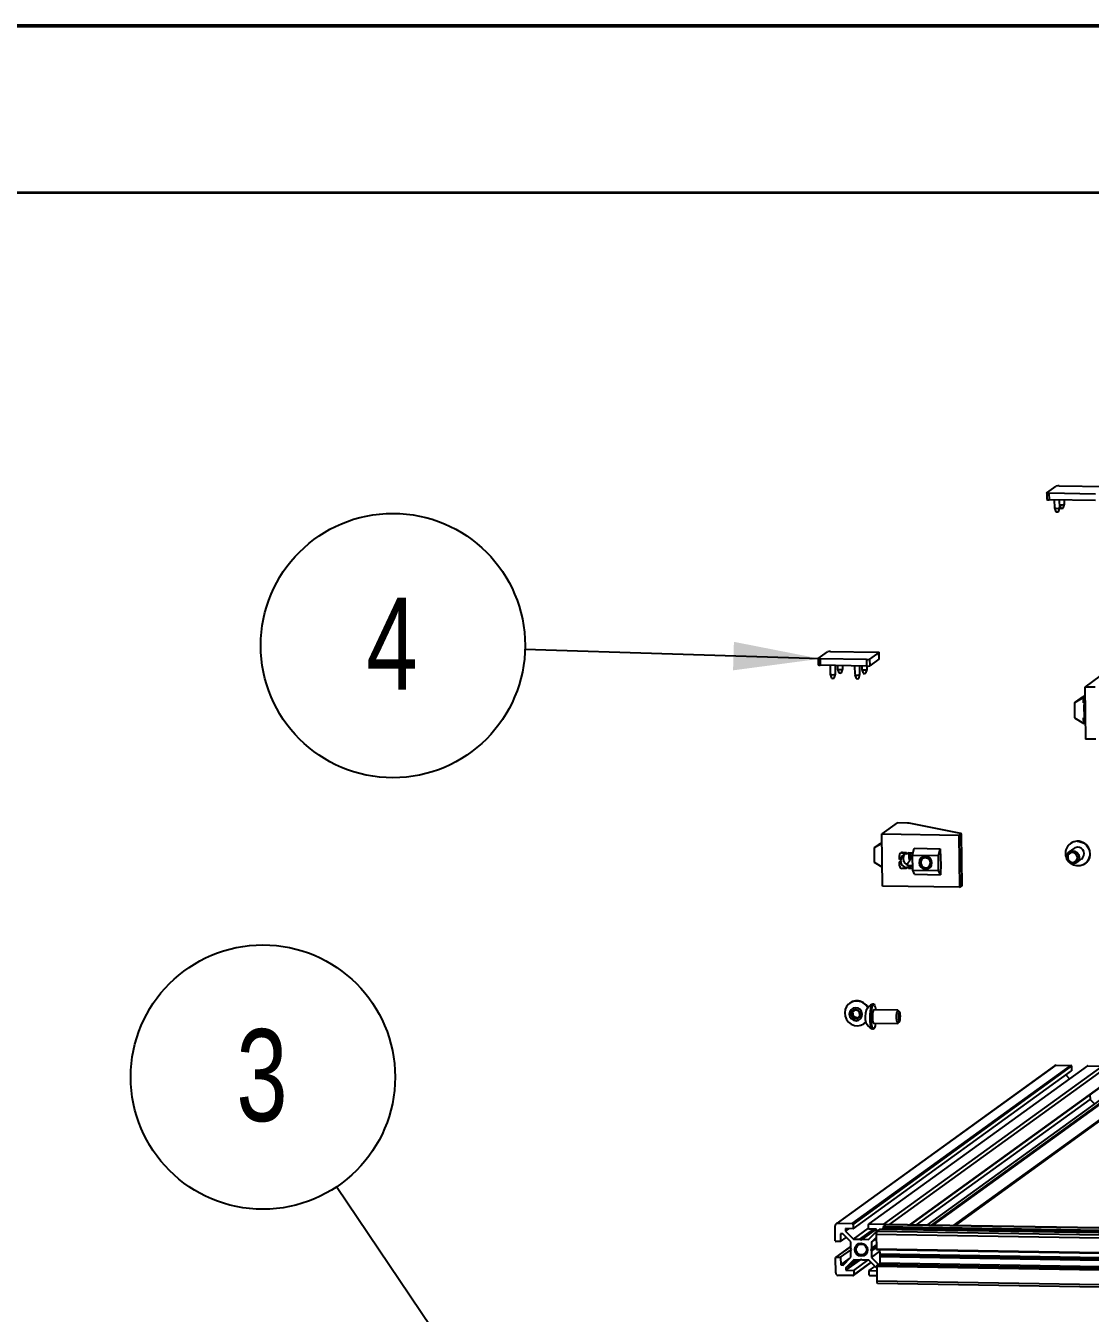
# Model space of a CAD drawing. Header units: millimetres. Extents: x 0 to 279, y 0 to 216.
# Drawn here: x 97.44 to 137.97, y 166.9 to 215.9 of the extents above; entities that cross this region are included whole.
import ezdxf

# ---------------------------------------------------------------- set-up
doc = ezdxf.new("R2010")
doc.units = ezdxf.units.MM
doc.layers.add('PAGE_BORDER', color=7, linetype='Continuous')
doc.layers.add('TITLE_BLOCK_BORDER', color=7, linetype='Continuous')
doc.styles.add('SLDTEXTSTYLE0', font='TXT', dxfattribs={"width": 0.75})
doc.dimstyles.new('SLDDIMSTYLE0', dxfattribs={"dimtxt": 0.18, "dimasz": 3.302, "dimexe": 0, "dimexo": 0.0625, "dimgap": 0, "dimtad": 0, "dimtih": 1, "dimtoh": 1, "dimdec": 0, "dimrnd": 1e-09, "dimzin": 0, "dimdsep": 46, "dimtxsty": 'Standard', "dimsah": 1, "dimcen": 0.09, "dimadec": 0, "dimazin": 0, "dimtfac": 3.302, "dimtdec": 0, "dimtofl": 0, "dimtmove": 0, "dimatfit": 3, "dimfxl": 1, "dimfrac": 2, "dimtolj": 1, "dimtzin": 0, "dimarcsym": 0})

# ---------------------------------------------------------------- blocks, each defined once
blk = doc.blocks.new('SW_NOTE_1')
at = {"layer": 'TITLE_BLOCK_BORDER', "color": 0}
blk.add_circle((-2.808, 4.174), 5.031, dxfattribs=at)
at = {"layer": 'TITLE_BLOCK_BORDER', "color": 0, "insert": (-2.844, 5.997), "char_height": 3.5, "attachment_point": 2, "style": 'SLDTEXTSTYLE0'}
blk.add_mtext('3', dxfattribs=at)
blk = doc.blocks.new('SW_NOTE_15')
at = {"layer": 'TITLE_BLOCK_BORDER', "color": 0}
blk.add_circle((-5.028, 0.156), 5.031, dxfattribs=at)
at = {"layer": 'TITLE_BLOCK_BORDER', "color": 0, "insert": (-5.063, 1.98), "char_height": 3.5, "attachment_point": 2, "style": 'SLDTEXTSTYLE0'}
blk.add_mtext('4', dxfattribs=at)

msp = doc.modelspace()

# ---------------------------------------------------------------- linework, layer by layer
at = {"color": 7, "linetype": 'Continuous', "lineweight": 50}
msp.add_line((0, 215.9), (279.4, 215.9), dxfattribs=at)
at = {"color": 7, "linetype": 'Continuous', "lineweight": 25}
for p, q in [((136.314, 198.119), (136.317, 197.872)), ((136.316, 198.122), (136.668, 198.377)), ((138.159, 198.078), (136.394, 198.106)), ((136.394, 198.106), (136.397, 197.859)), ((136.785, 198.389), (138.551, 198.361)), ((138.162, 197.831), (136.397, 197.859)), ((136.597, 197.856), (136.601, 197.553)), ((136.601, 197.552), (136.653, 197.405)), ((136.753, 197.406), (136.801, 197.555)), ((136.801, 197.555), (136.797, 197.853)), ((136.8, 197.65), (136.839, 197.539)), ((136.938, 197.54), (136.987, 197.689)), ((136.987, 197.69), (136.985, 197.85)), ((127.606, 191.824), (127.958, 192.079)), ((128.076, 192.092), (129.841, 192.063)), ((127.604, 191.822), (127.607, 191.574)), ((129.449, 191.78), (127.684, 191.809)), ((127.684, 191.809), (127.687, 191.561)), ((129.449, 191.78), (129.452, 191.533)), ((129.919, 192.048), (129.567, 191.793)), ((129.567, 191.793), (129.57, 191.545)), ((129.922, 191.8), (129.57, 191.545)), ((129.919, 192.048), (129.922, 191.8)), ((129.924, 191.803), (129.921, 192.051)), ((129.452, 191.533), (127.687, 191.561)), ((128.063, 191.555), (128.068, 191.22)), ((128.068, 191.219), (128.119, 191.071)), ((128.219, 191.073), (128.267, 191.221)), ((128.268, 191.222), (128.263, 191.552)), ((128.34, 191.551), (128.342, 191.418)), ((128.342, 191.417), (128.393, 191.27)), ((128.493, 191.271), (128.541, 191.42)), ((128.542, 191.42), (128.54, 191.548)), ((128.995, 191.54), (128.999, 191.205)), ((128.999, 191.204), (129.051, 191.056)), ((129.151, 191.058), (129.199, 191.206)), ((129.199, 191.207), (129.195, 191.537)), ((129.271, 191.536), (129.273, 191.403)), ((129.273, 191.402), (129.325, 191.255)), ((129.425, 191.256), (129.473, 191.405)), ((129.473, 191.405), (129.472, 191.533)), ((138.344, 191.156), (137.757, 190.731)), ((138.157, 190.725), (137.757, 190.731)), ((137.757, 190.731), (137.781, 188.752)), ((137.704, 190.338), (137.363, 190.136)), ((137.363, 190.136), (137.559, 190.278)), ((137.363, 190.136), (137.37, 189.562)), ((137.761, 190.398), (137.559, 190.278)), ((137.704, 190.338), (137.761, 190.38)), ((137.706, 190.131), (137.704, 190.338)), ((137.706, 190.131), (137.764, 190.172)), ((137.764, 190.13), (137.706, 190.131)), ((137.726, 190.053), (137.733, 189.518)), ((137.764, 190.11), (137.732, 190.087)), ((137.37, 189.562), (137.716, 189.349)), ((137.714, 189.557), (137.733, 189.556)), ((137.716, 189.349), (137.714, 189.557)), ((137.716, 189.349), (137.773, 189.39)), ((137.738, 189.492), (137.772, 189.492)), ((138.182, 188.745), (137.781, 188.752)), ((130.613, 185.566), (130.026, 185.141)), ((131.013, 185.559), (130.613, 185.566)), ((133.032, 185.162), (131.077, 185.554)), ((129.749, 184.631), (130.03, 184.797)), ((129.945, 184.772), (129.749, 184.631)), ((129.945, 184.772), (130.029, 184.823)), ((130.05, 183.161), (130.026, 185.141)), ((130.026, 185.141), (132.967, 185.094)), ((132.967, 185.094), (133.047, 185.152)), ((132.967, 185.094), (132.992, 183.114)), ((133.047, 185.152), (133.072, 183.172)), ((133.074, 183.175), (133.049, 185.155)), ((137.217, 184.783), (137.209, 184.777)), ((129.757, 184.057), (129.749, 184.631)), ((130.704, 184.176), (130.702, 184.324)), ((130.761, 184.418), (130.742, 184.404)), ((130.799, 184.421), (130.819, 184.436)), ((130.799, 184.421), (130.946, 184.419)), ((130.819, 184.436), (130.966, 184.433)), ((130.946, 184.419), (130.966, 184.433)), ((130.946, 184.419), (130.947, 184.38)), ((130.947, 184.38), (130.966, 184.394)), ((130.966, 184.433), (130.966, 184.394)), ((131.044, 184.418), (131.064, 184.432)), ((131.045, 184.378), (131.044, 184.418)), ((131.044, 184.418), (131.191, 184.415)), ((131.064, 184.432), (131.211, 184.429)), ((131.068, 184.353), (131.116, 184.352)), ((131.085, 184.238), (131.108, 184.228)), ((131.191, 184.415), (131.211, 184.429)), ((131.201, 184.34), (131.267, 184.597)), ((131.201, 184.34), (132.182, 184.324)), ((131.209, 183.766), (131.201, 184.34)), ((131.211, 184.429), (131.224, 184.428)), ((131.267, 184.597), (132.248, 184.582)), ((132.182, 184.324), (132.248, 184.582)), ((132.189, 183.75), (132.182, 184.324)), ((132.248, 184.582), (132.251, 184.374)), ((132.25, 184.385), (132.266, 184.385)), ((132.251, 184.374), (132.266, 184.385)), ((132.266, 184.385), (132.273, 183.811)), ((137.341, 184.594), (137.157, 184.461)), ((130.041, 183.881), (129.757, 184.057)), ((130.743, 184.175), (130.704, 184.176)), ((130.705, 184.077), (130.725, 184.091)), ((130.707, 183.928), (130.705, 184.077)), ((130.705, 184.077), (130.744, 184.076)), ((130.725, 184.091), (130.764, 184.09)), ((130.743, 184.175), (130.763, 184.189)), ((130.744, 184.076), (130.764, 184.09)), ((130.954, 183.825), (130.807, 183.828)), ((130.953, 183.865), (130.973, 183.879)), ((130.953, 183.865), (130.954, 183.825)), ((130.954, 183.825), (130.973, 183.839)), ((130.973, 183.879), (130.973, 183.839)), ((131.051, 183.863), (131.071, 183.877)), ((131.052, 183.824), (131.051, 183.863)), ((131.199, 183.821), (131.052, 183.824)), ((131.208, 183.822), (131.199, 183.821)), ((131.209, 183.766), (132.189, 183.75)), ((131.28, 183.608), (131.209, 183.766)), ((132.26, 183.592), (132.189, 183.75)), ((132.273, 183.811), (132.258, 183.8)), ((132.258, 183.8), (132.26, 183.592)), ((137.45, 184.056), (137.634, 184.189)), ((137.766, 184.007), (137.774, 184.013)), ((131.28, 183.608), (132.26, 183.592)), ((132.992, 183.114), (130.05, 183.161)), ((132.992, 183.114), (133.072, 183.172)), ((128.813, 178.705), (128.805, 178.7)), ((128.915, 178.372), (128.878, 178.345)), ((129.011, 178.45), (128.915, 178.372)), ((128.915, 178.372), (128.945, 178.203)), ((129.727, 178.67), (129.686, 178.67)), ((130.645, 178.43), (129.723, 178.445)), ((130.71, 178.365), (130.654, 178.425)), ((128.945, 178.203), (128.907, 178.175)), ((128.945, 178.203), (129.104, 178.139)), ((129.361, 177.93), (129.369, 177.936)), ((129.369, 177.936), (129.422, 177.98)), ((129.715, 177.945), (130.637, 177.93)), ((130.646, 177.935), (130.704, 177.993)), ((129.671, 177.72), (129.711, 177.72)), ((136.609, 176.321), (128.291, 170.306)), ((128.348, 170.324), (136.667, 176.338)), ((128.907, 170.315), (137.226, 176.329)), ((128.937, 170.285), (137.255, 176.299)), ((128.939, 170.116), (137.257, 176.131)), ((137.856, 176.314), (129.537, 170.299)), ((129.554, 170.304), (137.873, 176.319)), ((130.113, 170.295), (138.432, 176.31)), ((136.667, 176.338), (137.226, 176.329)), ((137.036, 175.971), (137.18, 175.825)), ((137.255, 176.299), (137.257, 176.131)), ((137.873, 176.319), (138.432, 176.31)), ((131.119, 170.266), (138.526, 175.622)), ((131.353, 170.262), (137.957, 175.037)), ((131.754, 170.256), (138.35, 175.025)), ((137.955, 175.209), (137.957, 175.037)), ((137.957, 175.037), (138.128, 174.865)), ((132.83, 170.238), (138.514, 174.348)), ((128.259, 169.662), (128.252, 170.226)), ((128.348, 170.324), (128.907, 170.315)), ((128.939, 170.116), (128.645, 170.121)), ((128.645, 170.121), (128.646, 170.028)), ((128.646, 170.028), (128.772, 170.119)), ((128.646, 170.028), (128.95, 169.72)), ((128.937, 170.285), (128.939, 170.116)), ((128.95, 169.72), (129.527, 170.138)), ((129.187, 169.717), (129.723, 170.104)), ((129.239, 169.686), (129.814, 170.102)), ((129.289, 169.715), (129.822, 170.1)), ((129.528, 170.107), (129.525, 170.275)), ((129.822, 170.102), (129.528, 170.107)), ((129.554, 170.304), (130.113, 170.295)), ((129.823, 170.009), (129.822, 170.102)), ((129.951, 170.106), (129.84, 170.025)), ((129.84, 170.025), (171.514, 169.356)), ((129.951, 170.106), (171.626, 169.437)), ((129.952, 170.106), (129.951, 170.106)), ((171.627, 169.437), (129.952, 170.106)), ((130.075, 170.165), (171.75, 169.496)), ((130.075, 170.165), (130.076, 170.104)), ((130.192, 170.28), (130.08, 170.199)), ((130.08, 170.199), (171.755, 169.53)), ((130.195, 170.281), (130.192, 170.28)), ((130.192, 170.28), (171.867, 169.611)), ((171.869, 169.612), (130.195, 170.281)), ((128.455, 169.629), (128.288, 169.632)), ((128.543, 169.925), (128.451, 169.926)), ((128.451, 169.926), (128.455, 169.629)), ((128.455, 169.629), (128.677, 169.79)), ((128.847, 169.617), (128.543, 169.925)), ((128.85, 169.378), (128.847, 169.617)), ((128.95, 169.72), (129.187, 169.717)), ((129.187, 169.717), (129.239, 169.686)), ((129.239, 169.686), (129.289, 169.715)), ((129.289, 169.715), (129.527, 169.711)), ((129.527, 169.711), (129.823, 170.009)), ((129.823, 169.796), (129.632, 169.604)), ((129.632, 169.604), (129.823, 169.743)), ((129.632, 169.604), (129.635, 169.365)), ((129.821, 169.912), (171.496, 169.243)), ((129.821, 169.912), (129.828, 169.348)), ((128.85, 169.446), (128.279, 169.033)), ((128.463, 169.035), (128.876, 169.334)), ((128.88, 169.326), (128.85, 169.378)), ((128.852, 169.275), (128.88, 169.326)), ((128.855, 169.035), (128.852, 169.275)), ((129.606, 169.314), (129.827, 169.474)), ((129.635, 169.365), (129.606, 169.314)), ((129.606, 169.314), (129.636, 169.262)), ((129.635, 169.365), (129.826, 169.503)), ((129.636, 169.262), (129.828, 169.401)), ((129.636, 169.262), (129.639, 169.023)), ((129.639, 169.023), (129.948, 169.246)), ((129.828, 169.348), (171.503, 168.679)), ((129.834, 169.322), (171.508, 168.653)), ((129.947, 169.32), (129.949, 169.157)), ((129.949, 169.157), (171.624, 168.489)), ((129.949, 169.157), (129.956, 169.11)), ((129.956, 169.11), (129.95, 169.055)), ((129.95, 169.055), (171.625, 168.386)), ((129.95, 169.055), (129.953, 168.815)), ((129.956, 169.11), (171.63, 168.442)), ((128.274, 168.445), (128.267, 169.009)), ((128.296, 169.038), (128.463, 169.035)), ((128.463, 169.035), (128.466, 168.739)), ((128.466, 168.739), (128.799, 168.979)), ((128.466, 168.739), (128.558, 168.737)), ((128.558, 168.737), (128.855, 169.035)), ((128.96, 168.929), (128.664, 168.63)), ((128.664, 168.63), (129.073, 168.927)), ((128.664, 168.63), (128.665, 168.537)), ((128.665, 168.537), (129.213, 168.933)), ((128.949, 168.341), (129.625, 168.829)), ((128.959, 168.533), (129.495, 168.92)), ((129.197, 168.925), (128.96, 168.929)), ((129.248, 168.954), (129.197, 168.925)), ((129.299, 168.923), (129.248, 168.954)), ((129.536, 168.919), (129.299, 168.923)), ((129.838, 168.614), (129.536, 168.919)), ((129.547, 168.523), (129.769, 168.684)), ((129.639, 169.023), (129.906, 168.752)), ((129.837, 168.694), (171.511, 168.026)), ((129.837, 168.694), (129.844, 168.13)), ((129.875, 168.752), (129.842, 168.728)), ((129.842, 168.728), (171.517, 168.06)), ((129.875, 168.752), (171.55, 168.084)), ((129.953, 168.815), (129.943, 168.751)), ((129.953, 168.815), (171.628, 168.146)), ((128.932, 168.335), (128.373, 168.344)), ((128.665, 168.537), (128.959, 168.533)), ((128.959, 168.533), (128.961, 168.364)), ((129.549, 168.355), (129.547, 168.523)), ((129.547, 168.523), (129.839, 168.519)), ((129.841, 168.321), (129.579, 168.325)), ((129.844, 168.13), (171.518, 167.462)), ((129.862, 168.044), (171.536, 167.376))]:
    msp.add_line(p, q, dxfattribs=at)
at = {"color": 8, "linetype": 'Continuous', "lineweight": 25}
for p, q in [((137.726, 190.053), (137.765, 190.052)), ((137.732, 190.087), (137.765, 190.086)), ((137.733, 189.518), (137.772, 189.517)), ((131.921, 170.253), (138.516, 175.022)), ((128.296, 169.038), (128.85, 169.439)), ((128.961, 168.364), (129.616, 168.838))]:
    msp.add_line(p, q, dxfattribs=at)
at = {"color": 7, "linetype": 'Continuous', "lineweight": 25, "flags": 128}
for points in [[(136.394, 198.106), (136.375, 198.107), (136.358, 198.108), (136.343, 198.11), (136.33, 198.112), (136.321, 198.114), (136.316, 198.117), (136.314, 198.119), (136.316, 198.122)], [(127.684, 191.809), (127.666, 191.809), (127.648, 191.81), (127.633, 191.812), (127.621, 191.814), (127.611, 191.816), (127.606, 191.819), (127.604, 191.822), (127.606, 191.824)], [(129.841, 192.063), (129.86, 192.063), (129.877, 192.062), (129.892, 192.06), (129.904, 192.058), (129.914, 192.056), (129.919, 192.053), (129.921, 192.05), (129.919, 192.048)], [(129.924, 191.803), (129.924, 191.803), (129.922, 191.8)], [(133.047, 185.152), (133.049, 185.153), (133.049, 185.154), (133.049, 185.156), (133.047, 185.157), (133.045, 185.159), (133.042, 185.16), (133.037, 185.161), (133.032, 185.162)], [(137.461, 184.862), (137.587, 184.848), (137.706, 184.8), (137.809, 184.723), (137.888, 184.62), (137.938, 184.501), (137.953, 184.373), (137.935, 184.247), (137.883, 184.132), (137.802, 184.036), (137.697, 183.966), (137.577, 183.928), (137.451, 183.924), (137.327, 183.955), (137.215, 184.019), (137.177, 184.051)], [(131.052, 184.377), (131.053, 184.327), (131.06, 184.24), (131.074, 184.177), (131.091, 184.146), (131.111, 184.154), (131.128, 184.198), (131.142, 184.272), (131.148, 184.332)], [(131.076, 184.271), (131.079, 184.256), (131.082, 184.244), (131.086, 184.234), (131.09, 184.227), (131.094, 184.223), (131.099, 184.221), (131.103, 184.223), (131.108, 184.228)], [(131.191, 184.415), (131.21, 184.413), (131.219, 184.411)], [(131.45, 184.049), (131.47, 183.954), (131.524, 183.873), (131.604, 183.818), (131.698, 183.798), (131.792, 183.815), (131.871, 183.867), (131.923, 183.947), (131.94, 184.041), (131.921, 184.136), (131.866, 184.217), (131.786, 184.272), (131.692, 184.293), (131.599, 184.275), (131.52, 184.223), (131.468, 184.143), (131.45, 184.049)], [(137.548, 184.266), (137.535, 184.171), (137.487, 184.089), (137.41, 184.033), (137.318, 184.011), (137.223, 184.027), (137.141, 184.079), (137.083, 184.157), (137.059, 184.252), (137.072, 184.347), (137.121, 184.429), (137.197, 184.485), (137.29, 184.506), (137.384, 184.49), (137.467, 184.439), (137.524, 184.36), (137.548, 184.266)], [(137.478, 184.256), (137.46, 184.327), (137.416, 184.387), (137.353, 184.426), (137.281, 184.438), (137.211, 184.422), (137.153, 184.379), (137.116, 184.317), (137.106, 184.245), (137.124, 184.173), (137.168, 184.113), (137.231, 184.074), (137.303, 184.062), (137.373, 184.079), (137.431, 184.121), (137.468, 184.183), (137.478, 184.256)], [(137.474, 184.639), (137.381, 184.618), (137.341, 184.594)], [(131.879, 184.071), (131.853, 184.14), (131.803, 184.195), (131.737, 184.227), (131.664, 184.231), (131.596, 184.207), (131.544, 184.159), (131.514, 184.092), (131.512, 184.019), (131.537, 183.95), (131.587, 183.895), (131.654, 183.863), (131.726, 183.859), (131.794, 183.883), (131.847, 183.932), (131.877, 183.998), (131.879, 184.071)], [(129.243, 178.752), (129.119, 178.782), (128.992, 178.778), (128.872, 178.74), (128.768, 178.67), (128.687, 178.574), (128.636, 178.458), (128.617, 178.332), (128.633, 178.205), (128.683, 178.085), (128.762, 177.983), (128.865, 177.906), (128.984, 177.858), (129.111, 177.845), (129.235, 177.866), (129.348, 177.921), (129.422, 177.982)], [(129.121, 178.512), (129.027, 178.529), (128.934, 178.509), (128.857, 178.454), (128.807, 178.373), (128.792, 178.278), (128.815, 178.184), (128.871, 178.104), (128.953, 178.052), (129.048, 178.034), (129.141, 178.054), (129.218, 178.109), (129.268, 178.19), (129.282, 178.285), (129.26, 178.38), (129.203, 178.459), (129.121, 178.512)], [(129.671, 177.72), (129.663, 177.722), (129.639, 177.75), (129.618, 177.812), (129.601, 177.902), (129.59, 178.013), (129.585, 178.138), (129.588, 178.268), (129.597, 178.392), (129.612, 178.501), (129.632, 178.588), (129.656, 178.645), (129.681, 178.67), (129.686, 178.67)], [(129.794, 177.943), (129.794, 177.941), (129.776, 177.842), (129.754, 177.77), (129.729, 177.728), (129.704, 177.721), (129.68, 177.75), (129.658, 177.811), (129.641, 177.901), (129.63, 178.013), (129.626, 178.138), (129.628, 178.267), (129.637, 178.391), (129.653, 178.5), (129.673, 178.587), (129.696, 178.645), (129.721, 178.669), (129.746, 178.658), (129.746, 178.658)], [(129.723, 178.445), (129.714, 178.441), (129.696, 178.406), (129.681, 178.339), (129.672, 178.25), (129.67, 178.152), (129.676, 178.061), (129.688, 177.99), (129.704, 177.951), (129.715, 177.945)], [(130.646, 177.935), (130.645, 177.934), (130.626, 177.936), (130.609, 177.976), (130.597, 178.046), (130.592, 178.137), (130.594, 178.235), (130.603, 178.324), (130.618, 178.391), (130.636, 178.426), (130.654, 178.425)], [(130.735, 178.137), (130.737, 178.211), (130.732, 178.281), (130.723, 178.334), (130.711, 178.364), (130.696, 178.366), (130.682, 178.339), (130.671, 178.288), (130.664, 178.221), (130.662, 178.147), (130.667, 178.077), (130.676, 178.024), (130.689, 177.994), (130.703, 177.992), (130.717, 178.018), (130.728, 178.07), (130.735, 178.137)], [(128.998, 169.324), (129.016, 169.418), (129.068, 169.498), (129.147, 169.55), (129.24, 169.567), (129.334, 169.547), (129.414, 169.492), (129.469, 169.411), (129.488, 169.316), (129.471, 169.221), (129.419, 169.142), (129.34, 169.09), (129.246, 169.072), (129.152, 169.093), (129.072, 169.148), (129.018, 169.229), (128.998, 169.324)], [(129.049, 169.329), (129.064, 169.407), (129.107, 169.473), (129.172, 169.516), (129.249, 169.531), (129.327, 169.514), (129.393, 169.468), (129.438, 169.401), (129.454, 169.323), (129.44, 169.245), (129.397, 169.179), (129.332, 169.136), (129.254, 169.121), (129.177, 169.138), (129.11, 169.184), (129.065, 169.251), (129.049, 169.329)]]:
    msp.add_lwpolyline(points, dxfattribs=at)
at = {"color": 8, "linetype": 'Continuous', "lineweight": 25, "flags": 128}
for points in [[(130.328, 170.279), (138.531, 176.21), (180.137, 175.542)], [(131.099, 170.266), (138.538, 175.645), (179.374, 174.99)], [(131.991, 170.252), (138.546, 174.992), (178.49, 174.351)], [(132.761, 170.24), (138.553, 174.428), (177.727, 173.799)]]:
    msp.add_lwpolyline(points, dxfattribs=at)
at = {"color": 7, "linetype": 'Continuous', "lineweight": 25}
for centre, radius, start, end in [((136.761, 198.066), 0.324, 85.595, 106.6124), ((136.375, 197.981), 0.124, 241.6879, 280.0862), ((136.698, 197.795), 0.261, 248.1641, 293.2711), ((136.877, 198.014), 0.343, 256.9198, 288.6913), ((136.887, 197.669), 0.138, 249.5505, 291.8846), ((136.701, 197.534), 0.138, 249.5505, 291.8846), ((128.051, 191.768), 0.324, 85.595, 106.6124), ((129.474, 192.104), 0.324, 265.595, 286.6124), ((127.666, 191.683), 0.124, 241.6879, 280.0862), ((128.165, 191.462), 0.261, 248.1641, 293.2711), ((128.439, 191.66), 0.261, 248.1641, 293.2711), ((128.442, 191.399), 0.138, 249.5505, 291.8846), ((129.096, 191.447), 0.261, 248.1641, 293.2711), ((129.37, 191.645), 0.261, 248.1641, 293.2711), ((129.373, 191.384), 0.138, 249.5505, 291.8846), ((129.477, 191.856), 0.324, 265.595, 286.6124), ((128.168, 191.201), 0.138, 249.5505, 291.8846), ((129.099, 191.186), 0.138, 249.5505, 291.8846), ((137.79, 190.06), 0.0642, 155.2746, 186.3164), ((137.765, 189.511), 0.033, 168.3298, 215.3166), ((131.013, 185.173), 0.386, 80.5308, 90.0185), ((137.479, 184.403), 0.459, 92.2912, 205.857), ((137.481, 184.417), 0.451, 91.5443, 125.8316), ((137.485, 184.391), 0.476, 307.3585, 91.9135), ((130.798, 184.326), 0.0953, 89.067, 181.2807), ((130.991, 184.132), 0.252, 100.1497, 170.198), ((130.817, 184.341), 0.095, 88.9403, 125.8083), ((131.114, 184.204), 0.267, 142.2094, 289.5292), ((131.011, 184.141), 0.257, 82.5475, 100.0653), ((130.989, 184.115), 0.269, 37.5325, 78.0081), ((131.7, 184.373), 0.633, 180.0667, 189.3132), ((130.839, 184.346), 0.294, 336.2182, 359.2297), ((137.481, 184.388), 0.251, 307.5134, 91.7586), ((130.809, 183.929), 0.102, 180.7304, 268.5491), ((131.01, 184.13), 0.271, 191.3984, 257.8811), ((131.023, 184.143), 0.265, 169.9461, 191.489), ((130.644, 184.402), 0.529, 307.5055, 333.0359), ((131.026, 184.131), 0.258, 258.1085, 280.053), ((131.008, 184.109), 0.25, 280.0433, 322.5536), ((133.071, 183.175), 0.00336, 294.9636, 356.2569), ((129.079, 178.334), 0.457, 67.9245, 125.6107), ((129.032, 178.289), 0.164, 98.3706, 160.0626), ((129.032, 178.279), 0.173, 38.6762, 97.9898), ((129.032, 178.277), 0.175, 340.3076, 39.2997), ((129.062, 178.3), 0.487, 27.366, 68.2048), ((129.07, 178.305), 0.487, 27.6881, 68.2052), ((130.161, 178.188), 0.766, 161.4365, 196.725), ((129.263, 178.445), 0.257, 20.5042, 57.3379), ((129.906, 178.192), 0.529, 115.67, 153.0359), ((129.314, 178.432), 0.488, 1.3464, 27.6151), ((129.042, 178.286), 0.175, 160.3076, 219.2997), ((129.042, 178.284), 0.173, 218.6762, 277.9898), ((129.043, 178.274), 0.164, 278.3706, 340.0626), ((129.906, 178.192), 0.529, 205.1256, 242.4915), ((136.665, 176.243), 0.095, 88.9403, 125.8083), ((137.225, 176.299), 0.0306, 0.7303, 88.5491), ((137.872, 176.291), 0.0285, 88.9403, 125.8083), ((128.347, 170.229), 0.0953, 89.067, 181.2807), ((128.907, 170.284), 0.0306, 0.7303, 88.5491), ((129.554, 170.276), 0.0286, 89.067, 181.2807), ((130.034, 169.935), 0.214, 155.2746, 186.3164), ((130.139, 170.172), 0.0642, 155.2746, 186.3164), ((130.111, 170.195), 0.1, 48.1707, 88.8575), ((128.289, 169.663), 0.0306, 180.7304, 268.5491), ((129.861, 169.341), 0.033, 168.3298, 215.3166), ((128.295, 169.01), 0.0286, 89.0669, 181.2807), ((129.9, 168.701), 0.0642, 155.2746, 186.3164), ((128.376, 168.446), 0.102, 180.7304, 268.5491), ((128.933, 168.364), 0.0286, 269.0669, 1.2808), ((129.58, 168.355), 0.0306, 180.7303, 268.5491), ((129.951, 168.108), 0.11, 168.3298, 215.3166)]:
    msp.add_arc(centre, radius, start, end, dxfattribs=at)
for points, knots in [([(131.108, 184.228), (131.101, 184.246), (131.09, 184.276), (131.107, 184.32), (131.125, 184.342), (131.133, 184.352)], [0, 0, 0, 0, 0.439117, 0.751367, 1, 1, 1, 1]), ([(129.008, 178.451), (128.991, 178.438), (128.963, 178.414), (128.915, 178.375), (128.889, 178.354), (128.878, 178.345)], [0, 0, 0, 0, 0.439117, 0.751367, 1, 1, 1, 1]), ([(129.167, 178.388), (129.16, 178.392), (129.138, 178.403), (129.095, 178.423), (129.046, 178.44), (129.018, 178.448), (129.008, 178.451)], [0, 0, 0, 0, 0.1560255, 0.4937074, 0.8190578, 1, 1, 1, 1]), ([(129.197, 178.218), (129.195, 178.244), (129.191, 178.288), (129.179, 178.347), (129.171, 178.375), (129.167, 178.388)], [0, 0, 0, 0, 0.4391165, 0.7513669, 1, 1, 1, 1]), ([(128.878, 178.345), (128.884, 178.322), (128.895, 178.283), (128.903, 178.222), (128.906, 178.19), (128.907, 178.175)], [0, 0, 0, 0, 0.4391165, 0.7513669, 1, 1, 1, 1]), ([(128.907, 178.175), (128.917, 178.172), (128.945, 178.164), (128.994, 178.147), (129.037, 178.127), (129.06, 178.116), (129.067, 178.112)], [0, 0, 0, 0, 0.180942, 0.506293, 0.843975, 1, 1, 1, 1]), ([(129.067, 178.112), (129.087, 178.129), (129.123, 178.157), (129.167, 178.194), (129.188, 178.211), (129.197, 178.218)], [0, 0, 0, 0, 0.439117, 0.751367, 1, 1, 1, 1])]:
    msp.add_open_spline(points, degree=3, knots=knots, dxfattribs=at)
at = {"layer": 'PAGE_BORDER', "lineweight": 35}
msp.add_line((6.35, 209.55), (273.05, 209.55), dxfattribs=at)

# ---------------------------------------------------------------- block references
at = {"layer": 'TITLE_BLOCK_BORDER'}
for name, p in [('SW_NOTE_15', (116.445, 192.157)), ('SW_NOTE_1', (109.276, 171.716))]:
    msp.add_blockref(name, p, dxfattribs=at)

# ---------------------------------------------------------------- leaders
for points in [[(127.684, 191.809), (116.445, 192.157)], [(116.562, 160.888), (109.276, 171.716)]]:
    msp.add_leader(points, dimstyle='SLDDIMSTYLE0', dxfattribs=at)

doc.saveas('drawing.dxf')
